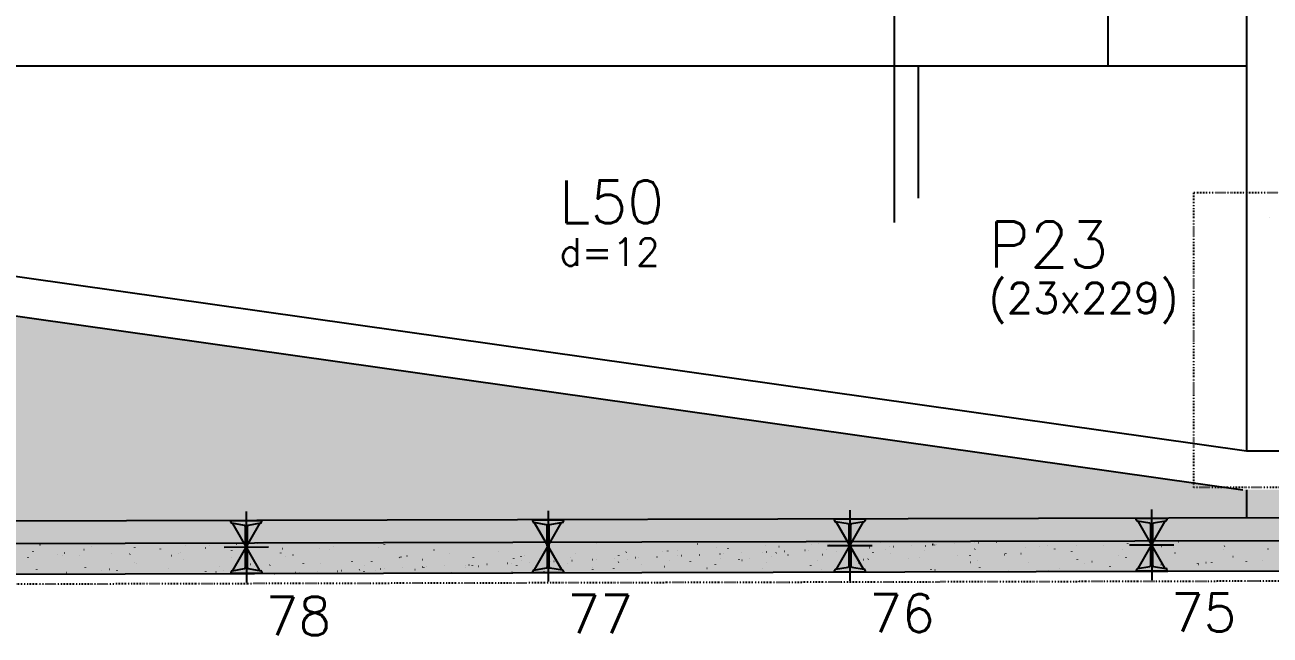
# Model space of a CAD drawing. Extents: x -40810 to 33675, y -2018 to 21213.
# Drawn here: x -5957 to -5346, y 8362 to 8662 of the extents above; entities that cross this region are included whole.
import ezdxf

# ---------------------------------------------------------------- set-up
doc = ezdxf.new("R2010")
doc.units = 0
doc.linetypes.add('ESTILO_TQS_0003', pattern=[1.5, 0.5, -0.4, 0.1, -0.5])
doc.layers.get('0').update_dxf_attribs({"color": 1, "lineweight": 9})
for name, color, linetype in [('1', 5, 'Continuous'), ('10', 7, 'Continuous'), ('12', 3, 'Continuous'), ('13', 7, 'Continuous'), ('133', 176, 'Continuous'), ('18', 9, 'Continuous'), ('19', 5, 'Continuous'), ('204', 7, 'ESTILO_TQS_0003'), ('24', 5, 'ESTILO_TQS_0003'), ('242', 3, 'Continuous'), ('3', 2, 'Continuous'), ('49', 20, 'Continuous'), ('51', 6, 'Continuous'), ('52', 21, 'Continuous'), ('9', 3, 'Continuous')]:
    doc.layers.add(name, color=color, linetype=linetype)
doc.styles.get("Standard").update_dxf_attribs({"font": 'romans.shx', "width": 0.8})

# ---------------------------------------------------------------- blocks, each defined once
blk = doc.blocks.new('_H9EFD498501-001')
for p, q in [((1388.922231, 195.380779), (1388.932021, 195.455138)), ((1484.750288, 195.55132), (1484.795946, 195.610821)), ((922.904295, 190.730227), (922.949952, 190.789728)), ((926.412797, 193.809432), (926.422587, 193.88379)), ((938.375782, 190.065412), (938.449005, 190.081645)), ((947.871334, 191.642216), (947.916991, 191.701717)), ((951.555778, 192.987347), (951.629001, 193.00358)), ((961.411738, 189.534581), (961.421527, 189.60894)), ((970.441375, 189.430376), (970.487032, 189.489878)), ((972.838373, 192.554205), (972.88403, 192.613706)), ((985.426364, 191.86498), (985.436154, 191.939339)), ((994.35711, 189.585616), (994.430332, 189.601849)), ((995.408414, 190.342365), (995.454071, 190.401867)), ((997.805412, 193.466194), (997.851069, 193.525696)), ((1007.537106, 192.507551), (1007.610328, 192.523784)), ((1009.338202, 193.414617), (1009.347991, 193.488975)), ((1020.375453, 191.254354), (1020.42111, 191.313856)), ((1022.772451, 194.378183), (1022.818108, 194.437685)), ((1033.176618, 194.406565), (1033.186407, 194.480924)), ((1044.439932, 189.920529), (1044.449721, 189.994888)), ((1045.342492, 192.166344), (1045.388149, 192.225845)), ((1063.518434, 192.027755), (1063.591656, 192.043988)), ((1068.351769, 191.470165), (1068.361559, 191.544524)), ((1070.309531, 193.078333), (1070.355188, 193.137834)), ((1092.190185, 192.462114), (1092.199975, 192.536472)), ((1095.27657, 193.990322), (1095.322227, 194.049823)), ((1116.204812, 194.792513), (1116.214601, 194.866871)), ((1119.499762, 191.547959), (1119.572984, 191.564192)), ((1120.243609, 194.902311), (1120.289266, 194.961813)), ((1127.365337, 189.525714), (1127.375126, 189.600073)), ((1151.203753, 190.517663), (1151.213542, 190.592021)), ((1175.218379, 192.848062), (1175.228169, 192.92242)), ((1175.48109, 191.068163), (1175.554312, 191.084396)), ((1188.889703, 189.486573), (1188.93536, 189.546074)), ((1192.688307, 194.882911), (1192.761529, 194.899144)), ((1199.130217, 194.397698), (1199.140006, 194.472056)), ((1213.856742, 190.398562), (1213.902399, 190.458064)), ((1231.462418, 190.588367), (1231.53564, 190.6046)), ((1234.231947, 190.903611), (1234.241736, 190.977969)), ((1238.823781, 191.310551), (1238.869438, 191.370053)), ((1248.669635, 194.403115), (1248.742857, 194.419348)), ((1252.330745, 195.214763), (1252.403967, 195.230996)), ((1258.143784, 192.453247), (1258.153573, 192.527605)), ((1259.810512, 189.495201), (1259.885441, 189.498472)), ((1261.683728, 189.576987), (1261.758657, 189.580258)), ((1263.79082, 192.22254), (1263.836477, 192.282042)), ((1270.525305, 189.963018), (1270.600233, 189.96629)), ((1280.640668, 190.404665), (1280.715597, 190.407936)), ((1281.9822, 193.445195), (1281.99199, 193.519554)), ((1282.513883, 190.486451), (1282.588812, 190.489723)), ((1287.443746, 190.108571), (1287.516968, 190.124804)), ((1288.757859, 193.13453), (1288.803516, 193.194031)), ((1291.35546, 190.872483), (1291.430389, 190.875754)), ((1301.470823, 191.314129), (1301.545752, 191.3174)), ((1303.344039, 191.395915), (1303.418967, 191.399187)), ((1304.650963, 193.923319), (1304.724185, 193.939552)), ((1308.312073, 194.734967), (1308.385295, 194.7512)), ((1312.185615, 191.781947), (1312.260544, 191.785218)), ((1313.724898, 194.046519), (1313.770555, 194.10602)), ((1317.157351, 190.508796), (1317.167141, 190.583154)), ((1322.300979, 192.223593), (1322.375907, 192.226865)), ((1324.174194, 192.30538), (1324.249123, 192.308651)), ((1333.015771, 192.691411), (1333.0907, 192.694683)), ((1334.948054, 190.079385), (1334.993711, 190.138886)), ((1338.691937, 194.958508), (1338.737594, 195.018009)), ((1340.995768, 191.500744), (1341.005557, 191.575102)), ((1343.131134, 193.133057), (1343.206063, 193.136329)), ((1343.425074, 189.628775), (1343.498296, 189.645007)), ((1345.00435, 193.214844), (1345.079278, 193.218115)), ((1353.845926, 193.600875), (1353.920855, 193.604147)), ((1359.915093, 190.991374), (1359.96075, 191.050875)), ((1360.632291, 193.443523), (1360.705513, 193.459756)), ((1363.96129, 194.042522), (1364.036218, 194.045793)), ((1364.293401, 194.255171), (1364.366623, 194.271404)), ((1365.010394, 193.831143), (1365.020184, 193.905502)), ((1365.834505, 194.124308), (1365.909434, 194.127579)), ((1374.676082, 194.51034), (1374.75101, 194.513611)), ((1384.791445, 194.951986), (1384.866374, 194.955257)), ((1384.882132, 191.903363), (1384.927789, 191.962865)), ((1386.66466, 195.033772), (1386.739589, 195.037044)), ((1395.506237, 195.419804), (1395.581166, 195.423075)), ((1400.009335, 189.556293), (1400.019125, 189.630651)), ((1407.452173, 189.691523), (1407.49783, 189.751025)), ((1409.849171, 192.815352), (1409.894828, 192.874854)), ((1416.613619, 192.963727), (1416.686841, 192.97996)), ((1420.274729, 193.775375), (1420.347951, 193.791608)), ((1424.023962, 191.886692), (1424.033751, 191.96105)), ((1432.419212, 190.603513), (1432.464869, 190.663014)), ((1434.81621, 193.727341), (1434.861867, 193.786843)), ((1447.935799, 193.436328), (1447.945588, 193.510687)), ((1457.386251, 191.515502), (1457.431908, 191.575003)), ((1459.783249, 194.639331), (1459.828907, 194.698832)), ((1471.774215, 194.428277), (1471.784005, 194.502635)), ((1472.594946, 192.483931), (1472.668169, 192.500163)), ((1476.256056, 193.295579), (1476.329279, 193.311812)), ((1482.35329, 192.427491), (1482.398947, 192.486992)), ((1483.037529, 189.942241), (1483.047319, 190.016599)), ((1506.949366, 191.491877), (1506.959156, 191.566235)), ((1507.320329, 193.33948), (1507.365986, 193.398982)), ((1528.576274, 192.004134), (1528.649497, 192.020367)), ((920.507297, 187.606398), (920.552954, 187.665899)), ((934.714672, 189.253764), (934.787894, 189.269997)), ((937.573322, 188.542633), (937.583111, 188.616991)), ((945.474336, 188.518387), (945.519993, 188.577889)), ((972.675052, 185.048545), (972.684841, 185.122904)), ((973.488783, 184.95922), (973.562005, 184.975452)), ((990.696, 188.773968), (990.769222, 188.790201)), ((996.586889, 186.598181), (996.596679, 186.67254)), ((1020.425305, 187.59013), (1020.435095, 187.664488)), ((1029.470111, 184.479423), (1029.543333, 184.495656)), ((1039.087469, 184.014638), (1039.133126, 184.07414)), ((1046.677328, 188.294172), (1046.75055, 188.310405)), ((1050.338438, 189.10582), (1050.41166, 189.122053)), ((1055.600457, 184.65373), (1055.610246, 184.728089)), ((1064.054508, 184.926627), (1064.100165, 184.986129)), ((1079.438873, 185.645679), (1079.448662, 185.720037)), ((1085.451439, 183.999627), (1085.524661, 184.01586)), ((1089.021547, 185.838616), (1089.067204, 185.898118)), ((1102.658656, 187.814376), (1102.731878, 187.830608)), ((1103.453499, 187.976078), (1103.463289, 188.050436)), ((1106.319766, 188.626024), (1106.392988, 188.642257)), ((1113.988586, 186.750606), (1114.034243, 186.810107)), ((1115.87264, 183.210737), (1115.947569, 183.214009)), ((1124.714217, 183.596769), (1124.789145, 183.60004)), ((1134.82958, 184.038415), (1134.904509, 184.041687)), ((1136.702795, 184.120202), (1136.777724, 184.123473)), ((1138.45244, 183.701227), (1138.46223, 183.775586)), ((1138.955625, 187.662595), (1139.001282, 187.722096)), ((1141.432767, 183.519831), (1141.505989, 183.536064)), ((1145.544372, 184.506233), (1145.619301, 184.509505)), ((1155.659735, 184.947879), (1155.734664, 184.951151)), ((1157.532951, 185.029666), (1157.607879, 185.032937)), ((1158.639984, 187.334579), (1158.713206, 187.350812)), ((1160.178781, 183.695461), (1160.224438, 183.754962)), ((1162.301094, 188.146228), (1162.374316, 188.162461)), ((1162.467067, 186.031627), (1162.476856, 186.105985)), ((1163.922664, 188.574584), (1163.968321, 188.634085)), ((1166.374528, 185.415697), (1166.449456, 185.418969)), ((1176.489891, 185.857344), (1176.564819, 185.860615)), ((1178.363106, 185.93913), (1178.438035, 185.942401)), ((1185.14582, 184.60745), (1185.191477, 184.666951)), ((1186.378904, 187.581263), (1186.388693, 187.655621)), ((1187.204683, 186.325162), (1187.279612, 186.328433)), ((1197.320046, 186.766808), (1197.394975, 186.770079)), ((1199.193262, 186.848594), (1199.26819, 186.851866)), ((1208.034838, 187.234626), (1208.109767, 187.237897)), ((1210.112859, 185.519439), (1210.158516, 185.578941)), ((1210.21732, 188.573211), (1210.22711, 188.64757)), ((1214.621312, 186.854783), (1214.694534, 186.871016)), ((1218.150202, 187.676272), (1218.22513, 187.679544)), ((1218.282422, 187.666432), (1218.355644, 187.682665)), ((1220.023417, 187.758058), (1220.098346, 187.76133)), ((1221.480634, 184.087175), (1221.490424, 184.161534)), ((1228.864994, 188.14409), (1228.939922, 188.147361)), ((1232.6829, 183.307599), (1232.728557, 183.367101)), ((1235.079898, 186.431428), (1235.125555, 186.49093)), ((1238.980357, 188.585736), (1239.055286, 188.589008)), ((1240.853572, 188.667523), (1240.928501, 188.670794)), ((1245.392471, 185.636812), (1245.402261, 185.71117)), ((1249.695149, 189.053554), (1249.770078, 189.056826)), ((1257.649939, 184.219589), (1257.695596, 184.27909)), ((1260.046937, 187.343417), (1260.092594, 187.402919)), ((1269.230888, 186.62876), (1269.240677, 186.703118)), ((1270.60264, 186.374987), (1270.675862, 186.39122)), ((1274.26375, 187.186636), (1274.336972, 187.202869)), ((1282.616978, 185.131578), (1282.662635, 185.191079)), ((1285.013976, 188.255407), (1285.059633, 188.314908)), ((1293.245514, 188.959159), (1293.255304, 189.033518)), ((1304.406039, 183.69236), (1304.415828, 183.766719)), ((1307.584017, 186.043567), (1307.629674, 186.103068)), ((1309.981015, 189.167396), (1310.026672, 189.226897)), ((1326.583967, 185.895191), (1326.65719, 185.911424)), ((1328.244455, 184.684309), (1328.254244, 184.758667)), ((1330.245077, 186.70684), (1330.3183, 186.723073)), ((1332.551056, 186.955556), (1332.596713, 187.015058)), ((1352.259082, 187.014708), (1352.268871, 187.089066)), ((1357.518095, 187.867545), (1357.563752, 187.927047)), ((1376.170919, 188.564344), (1376.180708, 188.638703)), ((1382.485134, 188.779534), (1382.530791, 188.839036)), ((1382.565295, 185.415395), (1382.638518, 185.431628)), ((1386.226405, 186.227044), (1386.299628, 186.243277)), ((1399.406401, 189.148978), (1399.479624, 189.165211)), ((1411.272649, 185.070257), (1411.282439, 185.144615)), ((1435.184486, 186.619893), (1435.194276, 186.694251)), ((1438.546623, 184.935599), (1438.619845, 184.951832)), ((1442.207733, 185.747248), (1442.280955, 185.763481)), ((1451.131228, 183.363796), (1451.176885, 183.423298)), ((1455.387729, 188.669182), (1455.460952, 188.685415)), ((1459.022902, 187.611841), (1459.032692, 187.6862)), ((1476.098267, 184.275785), (1476.143924, 184.335287)), ((1494.198054, 184.675442), (1494.207843, 184.7498)), ((1494.527951, 184.455803), (1494.601173, 184.472036)), ((1498.189061, 185.267451), (1498.262283, 185.283684)), ((1501.065306, 185.187775), (1501.110963, 185.247276)), ((1511.369057, 188.189386), (1511.442279, 188.205619)), ((1518.03647, 185.66739), (1518.046259, 185.741749)), ((1526.032345, 186.099764), (1526.078002, 186.159265)), ((924.549604, 179.657076), (924.549604, 179.657076)), ((924.549604, 179.657076), (924.549604, 179.657076)), ((924.822009, 181.726197), (924.831799, 181.800556)), ((936.40732, 179.685974), (936.40732, 179.685974)), ((936.40732, 179.685974), (936.40732, 179.685974)), ((938.701277, 179.691565), (938.701277, 179.691565)), ((939.219312, 180.366681), (939.26497, 180.426183)), ((948.265037, 179.714873), (948.265037, 179.714873)), ((948.660425, 182.718146), (948.670215, 182.792504)), ((949.850495, 179.718737), (949.850495, 179.718737)), ((949.850495, 179.718737), (949.850495, 179.718737)), ((949.850495, 179.718737), (949.850495, 179.718737)), ((956.647677, 181.225636), (956.720899, 181.241869)), ((960.122753, 179.743772), (960.122753, 179.743772)), ((960.308787, 182.037285), (960.382009, 182.053518)), ((963.013989, 179.750818), (963.013989, 179.750818)), ((964.186351, 181.278671), (964.232009, 181.338172)), ((971.98047, 179.772671), (971.98047, 179.772671)), ((971.98047, 179.772671), (971.98047, 179.772671)), ((971.98047, 179.772671), (971.98047, 179.772671)), ((983.838186, 179.801569), (983.845366, 179.856105)), ((983.838186, 179.801569), (983.838186, 179.801569)), ((983.838186, 179.801569), (983.838186, 179.801569)), ((987.326701, 179.810071), (987.326701, 179.810071)), ((989.15339, 182.19066), (989.199048, 182.250161)), ((995.695903, 179.830468), (995.695903, 179.830468)), ((995.695903, 179.830468), (995.695903, 179.830468)), ((1007.553619, 179.859367), (1007.553619, 179.859367)), ((1007.673993, 180.773695), (1007.683782, 180.848053)), ((1008.642351, 179.86202), (1008.642351, 179.86202)), ((1008.642351, 179.86202), (1008.642351, 179.86202)), ((1008.642351, 179.86202), (1008.642351, 179.86202)), ((1011.639412, 179.869324), (1011.639412, 179.869324)), ((1012.629005, 180.74584), (1012.702227, 180.762073)), ((1014.12043, 183.102649), (1014.166087, 183.16215)), ((1016.290115, 181.557489), (1016.363337, 181.573722)), ((1019.411336, 179.888265), (1019.411336, 179.888265)), ((1031.269052, 179.917164), (1031.269052, 179.917164)), ((1031.269052, 179.917164), (1031.269052, 179.917164)), ((1031.269052, 179.917164), (1031.269052, 179.917164)), ((1031.688619, 183.104094), (1031.698409, 183.178452)), ((1035.952124, 179.928577), (1035.952124, 179.928577)), ((1040.97944, 179.94083), (1040.97944, 179.94083)), ((1040.97944, 179.94083), (1040.97944, 179.94083)), ((1041.393595, 179.958912), (1041.468524, 179.962183)), ((1043.126769, 179.946063), (1043.126769, 179.946063)), ((1043.126769, 179.946063), (1043.126769, 179.946063)), ((1043.126769, 179.946063), (1043.126769, 179.946063)), ((1051.508958, 180.400558), (1051.583887, 180.40383)), ((1053.382174, 180.482345), (1053.457102, 180.485616)), ((1054.984485, 179.974962), (1054.984485, 179.974962)), ((1054.984485, 179.974962), (1054.984485, 179.974962)), ((1060.264836, 179.98783), (1060.264836, 179.98783)), ((1060.264836, 179.98783), (1060.264836, 179.98783)), ((1060.264836, 179.98783), (1060.264836, 179.98783)), ((1060.310625, 180.047504), (1060.356282, 180.107006)), ((1062.22375, 180.868376), (1062.298679, 180.871648)), ((1066.842201, 180.00386), (1066.842201, 180.00386)), ((1066.842201, 180.00386), (1066.842201, 180.00386)), ((1067.434206, 180.005303), (1067.434206, 180.005303)), ((1067.434206, 180.005303), (1067.434206, 180.005303)), ((1067.434206, 180.005303), (1067.434206, 180.005303)), ((1068.610333, 180.266044), (1068.683555, 180.282277)), ((1072.271443, 181.077693), (1072.344665, 181.093926)), ((1072.339114, 181.310022), (1072.414042, 181.313294)), ((1074.212329, 181.391809), (1074.287258, 181.39508)), ((1078.699918, 180.032759), (1078.699918, 180.032759)), ((1083.053906, 181.77784), (1083.128834, 181.781112)), ((1084.577547, 180.047084), (1084.577547, 180.047084)), ((1084.577547, 180.047084), (1084.577547, 180.047084)), ((1084.577547, 180.047084), (1084.577547, 180.047084)), ((1085.277664, 180.959493), (1085.323321, 181.018995)), ((1090.557634, 180.061658), (1090.557634, 180.061658)), ((1090.557634, 180.061658), (1090.557634, 180.061658)), ((1090.557634, 180.061658), (1090.557634, 180.061658)), ((1090.702187, 181.159643), (1090.711976, 181.234001)), ((1093.169269, 182.219487), (1093.244198, 182.222758)), ((1095.042485, 182.301273), (1095.117413, 182.304545)), ((1102.415351, 180.090556), (1102.415351, 180.090556)), ((1102.415351, 180.090556), (1102.415351, 180.090556)), ((1102.415351, 180.090556), (1102.415351, 180.090556)), ((1103.884061, 182.687305), (1103.95899, 182.690576)), ((1108.890259, 180.106337), (1108.890259, 180.106337)), ((1108.890259, 180.106337), (1108.890259, 180.106337)), ((1108.890259, 180.106337), (1108.890259, 180.106337)), ((1110.244703, 181.871482), (1110.29036, 181.930984)), ((1113.999425, 183.128951), (1114.074353, 183.132222)), ((1114.273067, 180.119455), (1114.273067, 180.119455)), ((1114.273067, 180.119455), (1114.273067, 180.119455)), ((1114.614024, 182.709279), (1114.623813, 182.783637)), ((1126.130784, 180.148354), (1126.130784, 180.148354)), ((1126.130784, 180.148354), (1126.130784, 180.148354)), ((1126.226062, 180.148586), (1126.226062, 180.148586)), ((1128.252771, 180.597896), (1128.325993, 180.614129)), ((1133.20297, 180.16559), (1133.20297, 180.16559)), ((1133.20297, 180.16559), (1133.20297, 180.16559)), ((1133.20297, 180.16559), (1133.20297, 180.16559)), ((1135.211742, 182.783472), (1135.257399, 182.842973)), ((1137.9885, 180.177253), (1137.9885, 180.177253)), ((1149.846217, 180.206151), (1149.846217, 180.206151)), ((1157.515682, 180.224843), (1157.515682, 180.224843)), ((1157.515682, 180.224843), (1157.515682, 180.224843)), ((1157.781783, 180.571632), (1157.82744, 180.631133)), ((1161.703933, 180.23505), (1161.703933, 180.23505)), ((1161.703933, 180.23505), (1161.703933, 180.23505)), ((1161.703933, 180.23505), (1161.703933, 180.23505)), ((1173.561649, 180.263949), (1173.561649, 180.263949)), ((1173.561649, 180.263949), (1173.561649, 180.263949)), ((1173.627591, 180.764828), (1173.637381, 180.839186)), ((1181.828394, 180.284096), (1181.828394, 180.284096)), ((1181.828394, 180.284096), (1181.828394, 180.284096)), ((1182.748822, 181.483621), (1182.794479, 181.543123)), ((1185.017918, 180.291869), (1185.017918, 180.291869)), ((1185.017918, 180.291869), (1185.017918, 180.291869)), ((1185.419366, 180.292847), (1185.419366, 180.292847)), ((1185.419366, 180.292847), (1185.419366, 180.292847)), ((1197.277082, 180.321746), (1197.277082, 180.321746)), ((1197.414095, 183.040035), (1197.487317, 183.056268)), ((1197.466008, 181.756776), (1197.475797, 181.831134)), ((1206.141105, 180.343349), (1206.141105, 180.343349)), ((1206.141105, 180.343349), (1206.141105, 180.343349)), ((1207.715861, 182.39561), (1207.761518, 182.455112)), ((1209.134799, 180.350645), (1209.134799, 180.350645)), ((1220.992515, 180.379544), (1220.992515, 180.379544)), ((1220.992515, 180.379544), (1220.992515, 180.379544)), ((1220.992515, 180.379544), (1220.992515, 180.379544)), ((1230.453817, 180.402602), (1230.453817, 180.402602)), ((1230.453817, 180.402602), (1230.453817, 180.402602)), ((1232.850232, 180.408442), (1232.850232, 180.408442)), ((1232.850232, 180.408442), (1232.850232, 180.408442)), ((1232.850232, 180.408442), (1232.850232, 180.408442)), ((1243.809774, 180.435152), (1243.809774, 180.435152)), ((1243.809774, 180.435152), (1243.809774, 180.435152)), ((1244.707948, 180.437341), (1244.707948, 180.437341)), ((1244.707948, 180.437341), (1244.707948, 180.437341)), ((1253.395422, 182.560239), (1253.468645, 182.576472)), ((1254.766529, 180.461855), (1254.766529, 180.461855)), ((1254.766529, 180.461855), (1254.766529, 180.461855)), ((1256.565665, 180.46624), (1256.565665, 180.46624)), ((1256.565665, 180.46624), (1256.565665, 180.46624)), ((1268.423381, 180.495138), (1268.423381, 180.495138)), ((1279.07924, 180.521108), (1279.07924, 180.521108)), ((1279.07924, 180.521108), (1279.07924, 180.521108)), ((1280.281097, 180.524037), (1280.281097, 180.524037)), ((1280.281097, 180.524037), (1280.281097, 180.524037)), ((1280.281097, 180.524037), (1280.281097, 180.524037)), ((1280.494202, 182.142724), (1280.503991, 182.217082)), ((1292.138814, 180.552936), (1292.138814, 180.552936)), ((1292.138814, 180.552936), (1292.138814, 180.552936)), ((1292.138814, 180.552936), (1292.138814, 180.552936)), ((1302.60163, 180.578435), (1302.60163, 180.578435)), ((1302.60163, 180.578435), (1302.60163, 180.578435)), ((1303.391952, 180.580361), (1303.391952, 180.580361)), ((1303.391952, 180.580361), (1303.391952, 180.580361)), ((1303.99653, 180.581835), (1303.99653, 180.581835)), ((1303.99653, 180.581835), (1303.99653, 180.581835)), ((1309.37675, 182.080443), (1309.449972, 182.096676)), ((1315.854247, 180.610733), (1315.854247, 180.610733)), ((1315.854247, 180.610733), (1315.854247, 180.610733)), ((1327.704663, 180.639614), (1327.704663, 180.639614)), ((1327.704663, 180.639614), (1327.704663, 180.639614)), ((1327.711963, 180.639632), (1327.711963, 180.639632)), ((1339.56968, 180.668531), (1339.56968, 180.668531)), ((1351.427396, 180.697429), (1351.427396, 180.697429)), ((1351.427396, 180.697429), (1351.427396, 180.697429)), ((1351.427396, 180.697429), (1351.427396, 180.697429)), ((1352.017375, 180.698867), (1352.017375, 180.698867)), ((1352.017375, 180.698867), (1352.017375, 180.698867)), ((1361.393486, 180.721718), (1361.393486, 180.721718)), ((1361.393486, 180.721718), (1361.393486, 180.721718)), ((1363.285113, 180.726328), (1363.285113, 180.726328)), ((1363.285113, 180.726328), (1363.285113, 180.726328)), ((1363.419606, 181.747909), (1363.429396, 181.822267)), ((1365.358078, 181.600647), (1365.4313, 181.61688)), ((1375.142829, 180.755227), (1375.142829, 180.755227)), ((1375.142829, 180.755227), (1375.142829, 180.755227)), ((1376.330087, 180.75812), (1376.330087, 180.75812)), ((1376.330087, 180.75812), (1376.330087, 180.75812)), ((1387.000545, 180.784126), (1387.000545, 180.784126)), ((1387.258022, 182.739858), (1387.267812, 182.814216)), ((1398.858262, 180.813024), (1398.858262, 180.813024)), ((1400.642798, 180.817373), (1400.642798, 180.817373)), ((1401.19715, 181.539818), (1401.242807, 181.599319)), ((1410.715978, 180.841923), (1410.715978, 180.841923)), ((1410.715978, 180.841923), (1410.715978, 180.841923)), ((1410.715978, 180.841923), (1410.715978, 180.841923)), ((1420.185342, 180.865001), (1420.185342, 180.865001)), ((1420.185342, 180.865001), (1420.185342, 180.865001)), ((1421.339406, 181.120851), (1421.412628, 181.137084)), ((1422.573695, 180.870822), (1422.573695, 180.870822)), ((1422.573695, 180.870822), (1422.573695, 180.870822)), ((1422.573695, 180.870822), (1422.573695, 180.870822)), ((1424.95551, 180.876626), (1424.95551, 180.876626)), ((1426.164189, 182.451807), (1426.209846, 182.511309)), ((1434.431411, 180.89972), (1434.431411, 180.89972)), ((1434.431411, 180.89972), (1434.431411, 180.89972)), ((1446.289128, 180.928619), (1446.289128, 180.928619)), ((1446.289128, 180.928619), (1446.289128, 180.928619)), ((1449.268222, 180.935879), (1449.268222, 180.935879)), ((1458.146844, 180.957518), (1458.146844, 180.957518)), ((1470.004561, 180.986416), (1470.004561, 180.986416)), ((1470.004561, 180.986416), (1470.004561, 180.986416)), ((1470.004561, 180.986416), (1470.004561, 180.986416)), ((1470.286216, 183.125805), (1470.296006, 183.200164)), ((1473.580933, 180.995133), (1473.580933, 180.995133)), ((1478.977198, 181.008284), (1478.977198, 181.008284)), ((1478.977198, 181.008284), (1478.977198, 181.008284)), ((1478.977198, 181.008284), (1478.977198, 181.008284)), ((1481.862277, 181.015315), (1481.862277, 181.015315)), ((1481.862277, 181.015315), (1481.862277, 181.015315)), ((1481.862277, 181.015315), (1481.862277, 181.015315)), ((1493.719993, 181.044214), (1493.719993, 181.044214)), ((1493.719993, 181.044214), (1493.719993, 181.044214)), ((1497.893645, 181.054386), (1497.893645, 181.054386)), ((1505.57771, 181.073113), (1505.57771, 181.073113)), ((1505.57771, 181.073113), (1505.57771, 181.073113)), ((1517.435426, 181.102011), (1517.435426, 181.102011)), ((1522.206356, 181.113639), (1522.206356, 181.113639)), ((1522.206356, 181.113639), (1522.206356, 181.113639)), ((1522.206356, 181.113639), (1522.206356, 181.113639)), ((1522.288462, 181.220641), (1522.334119, 181.280142)), ((1528.661917, 181.129372), (1528.661917, 181.129372)), ((1528.661917, 181.129372), (1528.661917, 181.129372)), ((1529.293143, 181.13091), (1529.293143, 181.13091)), ((1529.293143, 181.13091), (1529.293143, 181.13091)), ((1529.293143, 181.13091), (1529.293143, 181.13091)), ((1529.299784, 181.181354), (1529.309573, 181.255712))]:
    blk.add_line(p, q)

msp = doc.modelspace()

# ---------------------------------------------------------------- linework, layer by layer
at = {"layer": '1'}
for p, q in [((-5357.753, 8433.613), (-5357.753, 8419.68)), ((-2911.13, 8425.617), (-6429.421, 8417.111))]:
    msp.add_line(p, q, dxfattribs=at)
for points in [[(-6071.253, 8641.613), (-5792.753, 8641.613)], [(-5792.753, 8641.613), (-5357.753, 8641.613)], [(-5357.753, 8452.56), (-6071.253, 8553.662)], [(-6101.253, 8538.723), (-5359.471, 8433.613)], [(-5346.253, 8452.613), (-5346.253, 8452.613)]]:
    msp.add_lwpolyline(points, dxfattribs=at)
at = {"layer": '133'}
for points in [[(-5359.471, 8433.613), (-6626.964, 8613.215), (-6428.843, 8416.106)], [(-5359.471, 8433.613), (-6428.843, 8416.106), (-5352.509, 8419.697)], [(-5359.471, 8433.613), (-5352.509, 8419.697), (-5359.471, 8433.613)], [(-5334.749, 8419.758), (-5334.753, 8433.613), (-5359.471, 8433.613)], [(-5334.749, 8419.758), (-5359.471, 8433.613), (-5352.509, 8419.697)], [(-5334.749, 8393.773), (-6428.843, 8416.106), (-6439.136, 8391.081)], [(-5334.749, 8393.773), (-5334.749, 8419.758), (-6428.843, 8416.106)], [(-5334.749, 8419.758), (-5352.509, 8419.697), (-5334.749, 8419.758)], [(-5334.749, 8393.773), (-6439.136, 8391.081), (-5334.749, 8393.773)]]:
    msp.add_solid(points, dxfattribs=at)
at = {"layer": '18'}
for points in [[(-5530.569, 8768.613), (-5530.569, 8641.613), (-5530.569, 8641.613), (-5530.569, 8564.613)], [(-5518.569, 8576.613), (-5518.569, 8641.613), (-5425.569, 8641.613), (-5425.569, 8681.613), (-5518.569, 8681.613), (-5518.569, 8756.613)]]:
    msp.add_lwpolyline(points, dxfattribs=at)
at = {"layer": '204'}
msp.add_lwpolyline([(-5383.477, 8579.464), (-4979.764, 8579.464), (-4979.764, 8434.737), (-5383.477, 8434.737), (-5383.477, 8579.464)], dxfattribs=at)
at = {"layer": '24'}
msp.add_line((-2878.751, 8394.704), (-6442.19, 8386.08), dxfattribs=at)
at = {"layer": '242'}
msp.add_line((-5346.253, 8567.113), (-5346.253, 8567.113), dxfattribs=at)
at = {"layer": '3'}
msp.add_lwpolyline([(-5357.753, 8452.613), (-5334.753, 8452.613), (-5334.753, 8681.613), (-5357.753, 8681.613), (-5357.753, 8452.613)], dxfattribs=at)
at = {"layer": '49', "linetype": 'Continuous'}
for p, q in [((-5654.301, 8407.994), (-2898.84, 8414.709)), ((-6432.96, 8406.096), (-5654.301, 8407.994)), ((-5654.265, 8392.994), (-2883.773, 8399.746)), ((-6439.136, 8391.081), (-5654.265, 8392.994))]:
    msp.add_line(p, q, dxfattribs=at)
at = {"layer": '51'}
for p, q in [((-5848.266, 8422.867), (-5848.183, 8388.169)), ((-5700.267, 8423.225), (-5700.183, 8388.527)), ((-5552.268, 8423.583), (-5552.184, 8388.885)), ((-5404.269, 8423.941), (-5404.185, 8389.244)), ((-5855.756, 8418.5), (-5840.756, 8418.536)), ((-5855.754, 8417.746), (-5855.756, 8418.5)), ((-5849.126, 8416.088), (-5855.27, 8417.138)), ((-5841.553, 8393.961), (-5854.896, 8417.074)), ((-5854.84, 8393.929), (-5841.609, 8417.106)), ((-5841.236, 8417.172), (-5847.374, 8416.093)), ((-5840.756, 8418.536), (-5840.754, 8417.782)), ((-5707.757, 8418.858), (-5692.757, 8418.894)), ((-5707.755, 8418.104), (-5707.757, 8418.858)), ((-5701.127, 8416.447), (-5707.271, 8417.496)), ((-5693.554, 8394.32), (-5706.897, 8417.432)), ((-5706.841, 8394.287), (-5693.61, 8417.465)), ((-5700.595, 8395.91), (-5700.643, 8415.839)), ((-5699.856, 8415.841), (-5699.808, 8395.913)), ((-5693.236, 8417.53), (-5699.375, 8416.451)), ((-5692.757, 8418.894), (-5692.755, 8418.14)), ((-5559.758, 8419.216), (-5544.758, 8419.252)), ((-5559.756, 8418.462), (-5559.758, 8419.216)), ((-5553.128, 8416.805), (-5559.271, 8417.854)), ((-5545.555, 8394.678), (-5558.898, 8417.791)), ((-5558.842, 8394.646), (-5545.611, 8417.823)), ((-5552.596, 8396.268), (-5552.644, 8416.197)), ((-5551.857, 8416.199), (-5551.809, 8396.271)), ((-5545.237, 8417.888), (-5551.375, 8416.809)), ((-5544.758, 8419.252), (-5544.756, 8418.498)), ((-5411.759, 8419.574), (-5396.759, 8419.61)), ((-5411.757, 8418.82), (-5411.759, 8419.574)), ((-5405.129, 8417.163), (-5411.272, 8418.213)), ((-5397.556, 8395.036), (-5410.899, 8418.149)), ((-5410.843, 8395.004), (-5397.612, 8418.181)), ((-5404.596, 8396.626), (-5404.645, 8416.555)), ((-5403.858, 8416.557), (-5403.809, 8396.629)), ((-5397.238, 8418.247), (-5403.376, 8417.167)), ((-5396.759, 8419.61), (-5396.757, 8418.856)), ((-5848.594, 8395.552), (-5848.642, 8415.481)), ((-5847.855, 8415.483), (-5847.807, 8395.555)), ((-5859.133, 8405.491), (-5837.316, 8405.544)), ((-5563.135, 8406.208), (-5541.317, 8406.261)), ((-5415.136, 8406.566), (-5393.318, 8406.619)), ((-5855.693, 8392.5), (-5855.695, 8393.254)), ((-5840.693, 8392.536), (-5855.693, 8392.5)), ((-5855.213, 8393.864), (-5849.075, 8394.943)), ((-5847.322, 8394.947), (-5841.179, 8393.898)), ((-5840.695, 8393.29), (-5840.693, 8392.536)), ((-5707.694, 8392.858), (-5707.696, 8393.612)), ((-5692.694, 8392.894), (-5707.694, 8392.858)), ((-5707.214, 8394.222), (-5701.076, 8395.301)), ((-5699.323, 8395.305), (-5693.18, 8394.256)), ((-5692.696, 8393.648), (-5692.694, 8392.894)), ((-5559.695, 8393.216), (-5559.697, 8393.97)), ((-5544.695, 8393.252), (-5559.695, 8393.216)), ((-5559.215, 8394.58), (-5553.077, 8395.659)), ((-5551.324, 8395.664), (-5545.181, 8394.614)), ((-5544.697, 8394.006), (-5544.695, 8393.252)), ((-5411.696, 8393.574), (-5411.697, 8394.328)), ((-5396.696, 8393.611), (-5411.696, 8393.574)), ((-5411.216, 8394.938), (-5405.078, 8396.018)), ((-5403.325, 8396.022), (-5397.182, 8394.972)), ((-5396.697, 8394.365), (-5396.696, 8393.611))]:
    msp.add_line(p, q, dxfattribs=at)
for centre, start, end in [((-5855.129, 8417.747), 180.138657, 256.999883), ((-5849.267, 8415.479), 0.138657, 76.999883), ((-5847.23, 8415.484), 103.277431, 180.138657), ((-5841.379, 8417.78), 283.277431, 0.138657), ((-5707.13, 8418.105), 180.138657, 256.999883), ((-5701.268, 8415.838), 0.138657, 76.999883), ((-5699.231, 8415.843), 103.277431, 180.138657), ((-5693.38, 8418.139), 283.277431, 0.138657), ((-5559.131, 8418.463), 180.138657, 256.999883), ((-5553.269, 8416.196), 0.138657, 76.999883), ((-5551.232, 8416.201), 103.277431, 180.138657), ((-5545.381, 8418.497), 283.277431, 0.138657), ((-5411.132, 8418.822), 180.138657, 256.999883), ((-5405.27, 8416.554), 0.138657, 76.999883), ((-5403.233, 8416.559), 103.277431, 180.138657), ((-5397.382, 8418.855), 283.277431, 0.138657), ((-5855.07, 8393.255), 103.277431, 180.138657), ((-5849.219, 8395.551), 283.277509, 0.243653), ((-5847.182, 8395.556), 180.138657, 256.999883), ((-5841.32, 8393.289), 0.138657, 76.999883), ((-5707.071, 8393.614), 103.277431, 180.138657), ((-5701.22, 8395.91), 283.277509, 0.243653), ((-5699.183, 8395.914), 180.138657, 256.999883), ((-5693.321, 8393.647), 0.138657, 76.999883), ((-5559.072, 8393.972), 103.277431, 180.138657), ((-5553.221, 8396.268), 283.277509, 0.243653), ((-5551.184, 8396.273), 180.138657, 256.999883), ((-5545.322, 8394.005), 0.138657, 76.999883), ((-5411.072, 8394.33), 103.277431, 180.138657), ((-5405.221, 8396.626), 283.277509, 0.243653), ((-5403.184, 8396.631), 180.138657, 256.999883), ((-5397.322, 8394.363), 0.138657, 76.999883)]:
    msp.add_arc(centre, 0.625, start, end, dxfattribs=at)

# ---------------------------------------------------------------- block references
at = {"layer": '19'}
msp.add_blockref('_H9EFD498501-001', (-6875.753, 8212.613), dxfattribs=at)

# ---------------------------------------------------------------- texts
at = {"layer": '10'}
msp.add_text('L50', height=21, dxfattribs=at).set_placement((-5694.733, 8564.332))
at = {"layer": '12'}
msp.add_text('(23x229)', height=15, dxfattribs=at).set_placement((-5484.233, 8520.168))
at = {"layer": '13'}
msp.add_text('d=12', height=13.5, dxfattribs=at).set_placement((-5694.733, 8543.437))
at = {"layer": '52'}
for s, p in [('78', (-5838.752, 8362.295)), ('77', (-5690.755, 8363.305)), ('76', (-5542.756, 8363.664)), ('75', (-5394.757, 8364.022))]:
    msp.add_text(s, height=18.75, dxfattribs=at).set_placement(p)
at = {"layer": '9'}
msp.add_text('P23', height=22.5, dxfattribs=at).set_placement((-5484.233, 8542.668))

doc.saveas('drawing.dxf')
